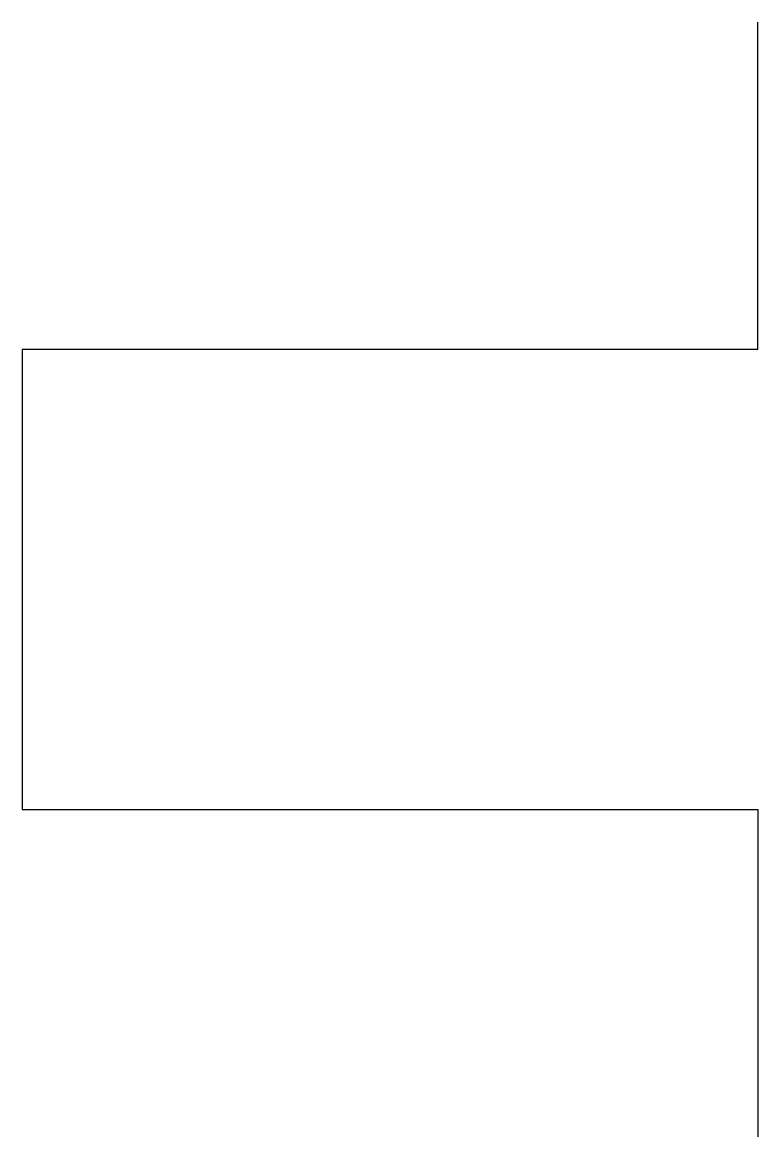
# Model space of a CAD drawing. Extents: x 44.2 to 52.2, y 1247.4 to 1259.6.
import ezdxf

# ---------------------------------------------------------------- set-up
doc = ezdxf.new("R2010")
doc.units = 0
doc.layers.add('EQ', color=7, linetype='CONTINUOUS')

msp = doc.modelspace()

# ---------------------------------------------------------------- linework, layer by layer
at = {"layer": 'EQ', "color": 0}
for p, q in [((52.245, 1256.017), (52.245, 1259.613)), ((52.245, 1256.017), (44.164, 1256.017)), ((44.164, 1256.017), (44.164, 1250.963)), ((44.164, 1250.963), (52.245, 1250.963)), ((52.245, 1250.963), (52.245, 1247.367))]:
    msp.add_line(p, q, dxfattribs=at)

doc.saveas('drawing.dxf')
